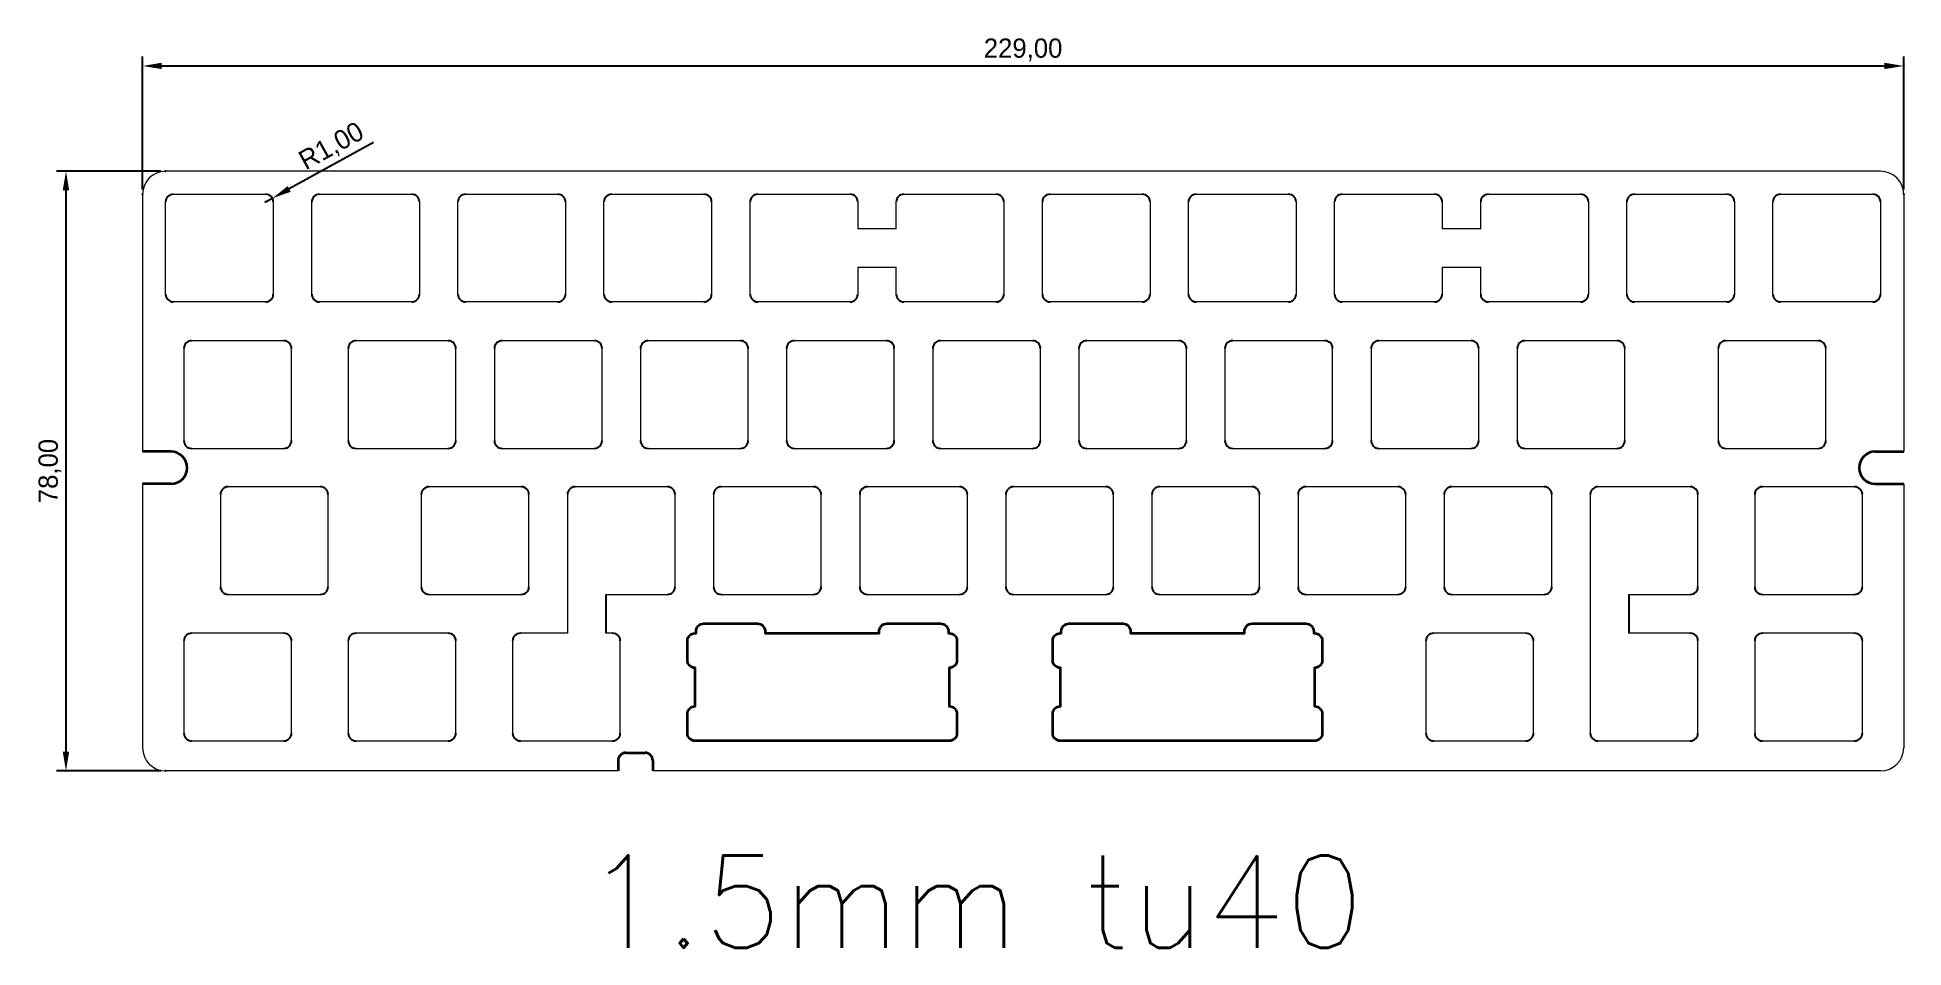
# Model space of a CAD drawing. Header units: inches. Extents: x -14 to 229, y -23 to 95.
import ezdxf

# ---------------------------------------------------------------- set-up
doc = ezdxf.new("R2010")
doc.units = ezdxf.units.IN
doc.header["$MEASUREMENT"] = 0
doc.layers.get('0').update_dxf_attribs({"color": 2})
doc.layers.add('1', color=4, linetype='Continuous')
doc.layers.add('2', color=4, linetype='Continuous')
doc.styles.add('Roman', font='ROMANS.SHX')
doc.dimstyles.new('ISO-25', dxfattribs={"dimtxt": 2.5, "dimasz": 2.5, "dimexe": 1.25, "dimexo": 0.625, "dimtad": 1, "dimtxsty": 'Standard', "dimcen": 2.5, "dimadec": 0, "dimazin": 0, "dimtfac": 1, "dimtmove": 0, "dimatfit": 3, "dimfxl": 1, "dimarcsym": 0})

# ---------------------------------------------------------------- blocks, each defined once
blk = doc.blocks.new('*D36')
at = {"layer": '', "color": 0, "transparency": 16777216}
for p in [(16, 74), (16.88, 74.48)]:
    blk.add_point(p, dxfattribs=at)
at = {"layer": '1', "color": 0, "lineweight": -2, "transparency": 16777216}
for p, q in [((30.01, 81.73), (19.06, 75.69)), ((16, 74), (16.88, 74.48))]:
    blk.add_line(p, q, dxfattribs=at)
at = {"layer": '1', "color": 0, "transparency": 16777216}
blk.add_solid([(18.86, 76.06), (19.27, 75.33), (16.88, 74.48)], dxfattribs=at)
at = {"layer": '1', "color": 0, "transparency": 16777216, "insert": (24.62, 81.14), "char_height": 2.5, "attachment_point": 5, "rotation": 28.9092}
blk.add_mtext('R1,00', dxfattribs=at)
blk = doc.blocks.new('*D40')
at = {"layer": '', "color": 0, "transparency": 16777216}
for p in [(229, 91.69), (0, 75), (229, 75)]:
    blk.add_point(p, dxfattribs=at)
at = {"layer": '1', "color": 0, "lineweight": -2, "transparency": 16777216}
for p, q in [((0, 75.63), (0, 92.94)), ((229, 75.63), (229, 92.94)), ((2.5, 91.69), (226.5, 91.69))]:
    blk.add_line(p, q, dxfattribs=at)
at = {"layer": '1', "color": 0, "transparency": 16777216}
for points in [[(2.5, 92.11), (2.5, 91.28), (0, 91.69)], [(226.5, 92.11), (226.5, 91.28), (229, 91.69)]]:
    blk.add_solid(points, dxfattribs=at)
at = {"layer": '1', "color": 0, "transparency": 16777216, "insert": (114.5, 93.78), "char_height": 2.5, "attachment_point": 5}
blk.add_mtext('229,00', dxfattribs=at)
blk = doc.blocks.new('*D41')
at = {"layer": '', "color": 0, "transparency": 16777216}
for p in [(3, 78), (-9.96, 0), (3, 0)]:
    blk.add_point(p, dxfattribs=at)
at = {"layer": '1', "color": 0, "lineweight": -2, "transparency": 16777216}
for p, q in [((2.37, 78), (-11.21, 78)), ((-9.96, 75.5), (-9.96, 2.5)), ((2.37, 0), (-11.21, 0))]:
    blk.add_line(p, q, dxfattribs=at)
at = {"layer": '1', "color": 0, "transparency": 16777216}
for points in [[(-10.38, 75.5), (-9.54, 75.5), (-9.96, 78)], [(-10.38, 2.5), (-9.54, 2.5), (-9.96, 0)]]:
    blk.add_solid(points, dxfattribs=at)
at = {"layer": '1', "color": 0, "transparency": 16777216, "insert": (-12.04, 39), "char_height": 2.5, "attachment_point": 5, "rotation": 90}
blk.add_mtext('78,00', dxfattribs=at)

msp = doc.modelspace()

# ---------------------------------------------------------------- linework, layer by layer
at = {"linetype": 'Continuous', "lineweight": 15}
for p, q in [((226, 78), (3, 78)), ((0, 75), (0, 41.525)), ((3, 62), (3, 74)), ((4, 75), (16, 75)), ((17, 74), (17, 62)), ((22, 62), (22, 74)), ((23, 75), (35, 75)), ((36, 74), (36, 62)), ((41, 62), (41, 74)), ((42, 75), (54, 75)), ((55, 74), (55, 62)), ((60, 62), (60, 74)), ((61, 75), (73, 75)), ((74, 74), (74, 62)), ((79, 62), (79, 74)), ((80, 75), (92, 75)), ((93, 74), (93, 70.5)), ((98, 70.5), (98, 74)), ((99, 75), (111, 75)), ((112, 74), (112, 62)), ((117, 62), (117, 74)), ((118, 75), (130, 75)), ((131, 74), (131, 62)), ((136, 62), (136, 74)), ((137, 75), (149, 75)), ((150, 74), (150, 62)), ((155, 62), (155, 74)), ((156, 75), (168, 75)), ((169, 74), (169, 70.5)), ((174, 70.5), (174, 74)), ((175, 75), (187, 75)), ((188, 74), (188, 62)), ((193, 62), (193, 74)), ((194, 75), (206, 75)), ((207, 74), (207, 62)), ((212, 62), (212, 74)), ((213, 75), (225, 75)), ((226, 74), (226, 62)), ((229, 75), (229, 41.525)), ((98, 70.5), (93, 70.5)), ((174, 70.5), (169, 70.5)), ((93, 65.5), (98, 65.5)), ((93, 65.5), (93, 62)), ((98, 62), (98, 65.5)), ((169, 65.5), (174, 65.5)), ((169, 65.5), (169, 62)), ((174, 62), (174, 65.5)), ((16, 61), (4, 61)), ((35, 61), (23, 61)), ((54, 61), (42, 61)), ((73, 61), (61, 61)), ((92, 61), (80, 61)), ((111, 61), (99, 61)), ((130, 61), (118, 61)), ((149, 61), (137, 61)), ((168, 61), (156, 61)), ((187, 61), (175, 61)), ((206, 61), (194, 61)), ((225, 61), (213, 61)), ((18.375, 55.95), (6.375, 55.95)), ((39.75, 55.95), (27.75, 55.95)), ((58.75, 55.95), (46.75, 55.95)), ((77.75, 55.95), (65.75, 55.95)), ((96.75, 55.95), (84.75, 55.95)), ((115.75, 55.95), (103.75, 55.95)), ((134.75, 55.95), (122.75, 55.95)), ((153.75, 55.95), (141.75, 55.95)), ((172.75, 55.95), (160.75, 55.95)), ((191.75, 55.95), (179.75, 55.95)), ((217.88, 55.95), (205.88, 55.95)), ((5.375, 54.95), (5.375, 42.95)), ((19.375, 42.95), (19.375, 54.95)), ((26.75, 54.95), (26.75, 42.95)), ((40.75, 42.95), (40.75, 54.95)), ((45.75, 54.95), (45.75, 42.95)), ((59.75, 42.95), (59.75, 54.95)), ((64.75, 54.95), (64.75, 42.95)), ((78.75, 42.95), (78.75, 54.95)), ((83.75, 54.95), (83.75, 42.95)), ((97.75, 42.95), (97.75, 54.95)), ((102.75, 54.95), (102.75, 42.95)), ((116.75, 42.95), (116.75, 54.95)), ((121.75, 54.95), (121.75, 42.95)), ((135.75, 42.95), (135.75, 54.95)), ((140.75, 54.95), (140.75, 42.95)), ((154.75, 42.95), (154.75, 54.95)), ((159.75, 54.95), (159.75, 42.95)), ((173.75, 42.95), (173.75, 54.95)), ((178.75, 54.95), (178.75, 42.95)), ((192.75, 42.95), (192.75, 54.95)), ((204.88, 54.95), (204.88, 42.95)), ((218.88, 42.95), (218.88, 54.95)), ((6.375, 41.95), (18.375, 41.95)), ((27.75, 41.95), (39.75, 41.95)), ((46.75, 41.95), (58.75, 41.95)), ((65.75, 41.95), (77.75, 41.95)), ((84.75, 41.95), (96.75, 41.95)), ((103.75, 41.95), (115.75, 41.95)), ((122.75, 41.95), (134.75, 41.95)), ((141.75, 41.95), (153.75, 41.95)), ((160.75, 41.95), (172.75, 41.95)), ((179.75, 41.95), (191.75, 41.95)), ((205.88, 41.95), (217.88, 41.95)), ((0, 37.325), (0, 3)), ((23.125, 36.95), (11.125, 36.95)), ((49.25, 36.95), (37.25, 36.95)), ((68.25, 36.95), (56.25, 36.95)), ((87.25, 36.95), (75.25, 36.95)), ((106.25, 36.95), (94.25, 36.95)), ((125.25, 36.95), (113.25, 36.95)), ((144.25, 36.95), (132.25, 36.95)), ((163.25, 36.95), (151.25, 36.95)), ((182.25, 36.95), (170.25, 36.95)), ((201.25, 36.95), (189.25, 36.95)), ((222.625, 36.95), (210.625, 36.95)), ((229, 37.325), (229, 3)), ((10.125, 35.95), (10.125, 23.95)), ((24.125, 23.95), (24.125, 35.95)), ((36.25, 35.95), (36.25, 23.95)), ((50.25, 23.95), (50.25, 35.95)), ((55.25, 35.95), (55.25, 17.9)), ((69.25, 23.95), (69.25, 35.95)), ((74.25, 35.95), (74.25, 23.95)), ((88.25, 23.95), (88.25, 35.95)), ((93.25, 35.95), (93.25, 23.95)), ((107.25, 23.95), (107.25, 35.95)), ((112.25, 35.95), (112.25, 23.95)), ((126.25, 23.95), (126.25, 35.95)), ((131.25, 35.95), (131.25, 23.95)), ((145.25, 23.95), (145.25, 35.95)), ((150.25, 35.95), (150.25, 23.95)), ((164.25, 23.95), (164.25, 35.95)), ((169.25, 35.95), (169.25, 23.95)), ((183.25, 23.95), (183.25, 35.95)), ((188.25, 35.95), (188.25, 17.9)), ((202.25, 23.95), (202.25, 35.95)), ((209.625, 35.95), (209.625, 23.95)), ((223.625, 23.95), (223.625, 35.95)), ((11.125, 22.95), (23.125, 22.95)), ((37.25, 22.95), (49.25, 22.95)), ((60.25, 22.95), (68.25, 22.95)), ((75.25, 22.95), (87.25, 22.95)), ((94.25, 22.95), (106.25, 22.95)), ((113.25, 22.95), (125.25, 22.95)), ((132.25, 22.95), (144.25, 22.95)), ((151.25, 22.95), (163.25, 22.95)), ((170.25, 22.95), (182.25, 22.95)), ((193.25, 22.95), (201.25, 22.95)), ((210.625, 22.95), (222.625, 22.95)), ((18.375, 17.9), (6.375, 17.9)), ((39.75, 17.9), (27.75, 17.9)), ((55.25, 17.9), (49.125, 17.9)), ((61.125, 17.9), (60.25, 17.9)), ((179.875, 17.9), (167.875, 17.9)), ((188.25, 17.9), (188.25, 4.9)), ((201.25, 17.9), (193.25, 17.9)), ((222.625, 17.9), (210.625, 17.9)), ((5.375, 16.9), (5.375, 4.9)), ((19.375, 4.9), (19.375, 16.9)), ((26.75, 16.9), (26.75, 4.9)), ((40.75, 4.9), (40.75, 16.9)), ((48.125, 16.9), (48.125, 4.9)), ((62.125, 4.9), (62.125, 16.9)), ((166.875, 16.9), (166.875, 4.9)), ((180.875, 4.9), (180.875, 16.9)), ((202.25, 4.9), (202.25, 16.9)), ((209.625, 16.9), (209.625, 4.9)), ((223.625, 4.9), (223.625, 16.9)), ((6.375, 3.9), (18.375, 3.9)), ((27.75, 3.9), (39.75, 3.9)), ((49.125, 3.9), (61.125, 3.9)), ((167.875, 3.9), (179.875, 3.9)), ((189.25, 3.9), (201.25, 3.9)), ((210.625, 3.9), (222.625, 3.9)), ((61.841, 0), (3, 0)), ((226, 0), (66.341, 0))]:
    msp.add_line(p, q, dxfattribs=at)
at = {"linetype": 'Continuous', "lineweight": 35}
for p, q in [((3.7, 41.525), (0, 41.525)), ((225.3, 41.525), (229, 41.525)), ((3.7, 37.325), (0, 37.325)), ((225.3, 37.325), (229, 37.325)), ((61.841, 1.35), (61.841, 0)), ((62.841, 2.35), (65.341, 2.35)), ((66.341, 1.35), (66.341, 0))]:
    msp.add_line(p, q, dxfattribs=at)
for p, q in [((60.25, 22.95), (60.25, 17.9)), ((193.25, 22.95), (193.25, 17.9))]:
    msp.add_line(p, q)
at = {"linetype": 'Continuous', "lineweight": 0}
for centre, start, end in [((3, 75), 90, 180), ((226, 75), 0, 90), ((3, 3), 180, 270), ((226, 3), 270, 0)]:
    msp.add_arc(centre, 3, start, end, dxfattribs=at)
for centre, start, end in [((4, 74), 90, 180), ((16, 74), 0, 90), ((23, 74), 90, 180), ((35, 74), 0, 90), ((42, 74), 90, 180), ((54, 74), 0, 90), ((61, 74), 90, 180), ((73, 74), 0, 90), ((80, 74), 90, 180), ((92, 74), 0, 90), ((99, 74), 90, 180), ((111, 74), 0, 90), ((118, 74), 90, 180), ((130, 74), 0, 90), ((137, 74), 90, 180), ((149, 74), 0, 90), ((156, 74), 90, 180), ((168, 74), 0, 90), ((175, 74), 90, 180), ((187, 74), 0, 90), ((194, 74), 90, 180), ((206, 74), 0, 90), ((213, 74), 90, 180), ((225, 74), 0, 90), ((4, 62), 180, 270), ((16, 62), 270, 0), ((23, 62), 180, 270), ((35, 62), 270, 0), ((42, 62), 180, 270), ((54, 62), 270, 0), ((61, 62), 180, 270), ((73, 62), 270, 0), ((80, 62), 180, 270), ((92, 62), 270, 0), ((99, 62), 180, 270), ((111, 62), 270, 0), ((118, 62), 180, 270), ((130, 62), 270, 0), ((137, 62), 180, 270), ((149, 62), 270, 0), ((156, 62), 180, 270), ((168, 62), 270, 0), ((175, 62), 180, 270), ((187, 62), 270, 0), ((194, 62), 180, 270), ((206, 62), 270, 0), ((213, 62), 180, 270), ((225, 62), 270, 0), ((6.375, 54.95), 90, 180), ((18.375, 54.95), 0, 90), ((27.75, 54.95), 90, 180), ((39.75, 54.95), 0, 90), ((46.75, 54.95), 90, 180), ((58.75, 54.95), 0, 90), ((65.75, 54.95), 90, 180), ((77.75, 54.95), 0, 90), ((84.75, 54.95), 90, 180), ((96.75, 54.95), 0, 90), ((103.75, 54.95), 90, 180), ((115.75, 54.95), 0, 90), ((122.75, 54.95), 90, 180), ((134.75, 54.95), 0, 90), ((141.75, 54.95), 90, 180), ((153.75, 54.95), 0, 90), ((160.75, 54.95), 90, 180), ((172.75, 54.95), 0, 90), ((179.75, 54.95), 90, 180), ((191.75, 54.95), 0, 90), ((205.88, 54.95), 90, 180), ((217.88, 54.95), 0, 90), ((6.375, 42.95), 180, 270), ((18.375, 42.95), 270, 0), ((27.75, 42.95), 180, 270), ((39.75, 42.95), 270, 0), ((46.75, 42.95), 180, 270), ((58.75, 42.95), 270, 0), ((65.75, 42.95), 180, 270), ((77.75, 42.95), 270, 0), ((84.75, 42.95), 180, 270), ((96.75, 42.95), 270, 0), ((103.75, 42.95), 180, 270), ((115.75, 42.95), 270, 0), ((122.75, 42.95), 180, 270), ((134.75, 42.95), 270, 0), ((141.75, 42.95), 180, 270), ((153.75, 42.95), 270, 0), ((160.75, 42.95), 180, 270), ((172.75, 42.95), 270, 0), ((179.75, 42.95), 180, 270), ((191.75, 42.95), 270, 0), ((205.88, 42.95), 180, 270), ((217.88, 42.95), 270, 0), ((11.125, 35.95), 90, 180), ((23.125, 35.95), 0, 90), ((23.125, 35.95), 0, 90), ((37.25, 35.95), 90, 180), ((49.25, 35.95), 0, 90), ((56.25, 35.95), 90, 180), ((68.25, 35.95), 0, 90), ((75.25, 35.95), 90, 180), ((87.25, 35.95), 0, 90), ((94.25, 35.95), 90, 180), ((106.25, 35.95), 0, 90), ((113.25, 35.95), 90, 180), ((125.25, 35.95), 0, 90), ((132.25, 35.95), 90, 180), ((144.25, 35.95), 0, 90), ((151.25, 35.95), 90, 180), ((163.25, 35.95), 0, 90), ((170.25, 35.95), 90, 180), ((182.25, 35.95), 0, 90), ((189.25, 35.95), 90, 180), ((201.25, 35.95), 0, 90), ((210.625, 35.95), 90, 180), ((222.625, 35.95), 0, 90), ((11.125, 23.95), 180, 270), ((23.125, 23.95), 270, 0), ((37.25, 23.95), 180, 270), ((49.25, 23.95), 270, 0), ((68.25, 23.95), 270, 0), ((75.25, 23.95), 180, 270), ((87.25, 23.95), 270, 0), ((94.25, 23.95), 180, 270), ((106.25, 23.95), 270, 0), ((113.25, 23.95), 180, 270), ((125.25, 23.95), 270, 0), ((132.25, 23.95), 180, 270), ((144.25, 23.95), 270, 0), ((151.25, 23.95), 180, 270), ((163.25, 23.95), 270, 0), ((170.25, 23.95), 180, 270), ((182.25, 23.95), 270, 0), ((201.25, 23.95), 270, 0), ((210.625, 23.95), 180, 270), ((222.625, 23.95), 270, 0), ((6.375, 16.9), 90, 180), ((18.375, 16.9), 0, 90), ((27.75, 16.9), 90, 180), ((39.75, 16.9), 0, 90), ((49.125, 16.9), 90, 180), ((61.125, 16.9), 0, 90), ((167.875, 16.9), 90, 180), ((179.875, 16.9), 0, 90), ((201.25, 16.9), 0, 90), ((210.625, 16.9), 90, 180), ((222.625, 16.9), 0, 90), ((6.375, 4.9), 180, 270), ((18.375, 4.9), 270, 0), ((27.75, 4.9), 180, 270), ((39.75, 4.9), 270, 0), ((49.125, 4.9), 180, 270), ((61.125, 4.9), 270, 0), ((167.875, 4.9), 180, 270), ((179.875, 4.9), 270, 0), ((189.25, 4.9), 180, 270), ((201.25, 4.9), 270, 0), ((210.625, 4.9), 180, 270), ((222.625, 4.9), 270, 0)]:
    msp.add_arc(centre, 1, start, end)
at = {"linetype": 'Continuous', "lineweight": 35}
for centre, radius, start, end in [((3.7, 39.425), 2.1, 270, 90), ((225.3, 39.425), 2.1, 90, 270), ((62.841, 1.35), 1, 90, 180), ((65.341, 1.35), 1, 0, 90)]:
    msp.add_arc(centre, radius, start, end, dxfattribs=at)
for points in [[(105.9, 4.899), (105.9, 4.899), (105.9, 7.399), (105.9, 7.399), (105.9, 7.399), (105.9, 7.664), (105.794, 7.919), (105.607, 8.107), (105.607, 8.107), (105.418, 8.294), (105.165, 8.4), (104.9, 8.399), (104.9, 8.399), (104.9, 8.399), (104.9, 13.4), (104.9, 13.4), (104.9, 13.4), (105.165, 13.4), (105.42, 13.506), (105.607, 13.693), (105.607, 13.693), (105.795, 13.881), (105.9, 14.134), (105.9, 14.4), (105.9, 14.4), (105.9, 14.4), (105.9, 16.9), (105.9, 16.9), (105.9, 16.9), (105.9, 17.165), (105.794, 17.42), (105.607, 17.608), (105.607, 17.608), (105.418, 17.795), (105.165, 17.901), (104.9, 17.9), (104.9, 17.9), (104.9, 17.9), (104.783, 17.9), (104.783, 17.9), (104.783, 17.9), (104.783, 17.9), (104.783, 18.155), (104.783, 18.155), (104.783, 18.155), (104.783, 18.421), (104.677, 18.675), (104.489, 18.863), (104.489, 18.863), (104.301, 19.05), (104.048, 19.155), (103.783, 19.155), (103.783, 19.155), (103.783, 19.155), (96.782, 19.155), (96.782, 19.155), (96.782, 19.155), (96.517, 19.155), (96.262, 19.05), (96.075, 18.862), (96.075, 18.862), (95.887, 18.674), (95.782, 18.421), (95.782, 18.155), (95.782, 18.155), (95.782, 18.155), (95.782, 17.9), (95.782, 17.9), (95.782, 17.9), (95.782, 17.9), (90.899, 17.9), (90.899, 17.9), (90.899, 17.9), (90.899, 17.9), (80.968, 17.9), (80.968, 17.9), (80.968, 17.9), (80.968, 17.9), (80.968, 18.155), (80.968, 18.155), (80.968, 18.155), (80.968, 18.421), (80.862, 18.675), (80.674, 18.863), (80.674, 18.863), (80.487, 19.05), (80.233, 19.155), (79.967, 19.155), (79.967, 19.155), (79.967, 19.155), (72.967, 19.155), (72.967, 19.155), (72.967, 19.155), (72.701, 19.155), (72.447, 19.05), (72.26, 18.862), (72.26, 18.862), (72.072, 18.674), (71.967, 18.421), (71.967, 18.155), (71.967, 18.155), (71.967, 18.155), (71.967, 17.9), (71.967, 17.9), (71.967, 17.9), (71.967, 17.9), (71.847, 17.9), (71.847, 17.9), (71.847, 17.9), (71.582, 17.9), (71.327, 17.794), (71.139, 17.607), (71.139, 17.607), (70.952, 17.419), (70.847, 17.165), (70.847, 16.9), (70.847, 16.9), (70.847, 16.9), (70.847, 14.4), (70.847, 14.4), (70.847, 14.4), (70.847, 14.134), (70.953, 13.88), (71.14, 13.692), (71.14, 13.692), (71.328, 13.505), (71.582, 13.4), (71.847, 13.4), (71.847, 13.4), (71.847, 13.4), (71.847, 8.399), (71.847, 8.399), (71.847, 8.399), (71.582, 8.399), (71.327, 8.294), (71.139, 8.106), (71.139, 8.106), (70.952, 7.918), (70.847, 7.664), (70.847, 7.399), (70.847, 7.399), (70.847, 7.399), (70.847, 4.899), (70.847, 4.899), (70.847, 4.899), (70.847, 4.634), (70.953, 4.379), (71.14, 4.192), (71.14, 4.192), (71.328, 4.004), (71.582, 3.899), (71.847, 3.899), (71.847, 3.899), (71.847, 3.899), (90.899, 3.899), (90.899, 3.899), (90.899, 3.899), (90.899, 3.899), (104.9, 3.899), (104.9, 3.899), (104.9, 3.899), (105.165, 3.899), (105.42, 4.005), (105.607, 4.193), (105.607, 4.193), (105.795, 4.38), (105.9, 4.634), (105.9, 4.899)], [(153.4, 4.899), (153.4, 4.899), (153.4, 7.399), (153.4, 7.399), (153.4, 7.399), (153.4, 7.664), (153.294, 7.919), (153.107, 8.107), (153.107, 8.107), (152.918, 8.294), (152.665, 8.4), (152.4, 8.399), (152.4, 8.399), (152.4, 8.399), (152.4, 13.4), (152.4, 13.4), (152.4, 13.4), (152.665, 13.4), (152.92, 13.506), (153.107, 13.693), (153.107, 13.693), (153.295, 13.881), (153.4, 14.134), (153.4, 14.4), (153.4, 14.4), (153.4, 14.4), (153.4, 16.9), (153.4, 16.9), (153.4, 16.9), (153.4, 17.165), (153.294, 17.42), (153.107, 17.608), (153.107, 17.608), (152.918, 17.795), (152.665, 17.901), (152.4, 17.9), (152.4, 17.9), (152.4, 17.9), (152.283, 17.9), (152.283, 17.9), (152.283, 17.9), (152.283, 17.9), (152.283, 18.155), (152.283, 18.155), (152.283, 18.155), (152.283, 18.421), (152.177, 18.675), (151.989, 18.863), (151.989, 18.863), (151.801, 19.05), (151.548, 19.155), (151.283, 19.155), (151.283, 19.155), (151.283, 19.155), (144.282, 19.155), (144.282, 19.155), (144.282, 19.155), (144.017, 19.155), (143.762, 19.05), (143.575, 18.862), (143.575, 18.862), (143.387, 18.674), (143.282, 18.421), (143.282, 18.155), (143.282, 18.155), (143.282, 18.155), (143.282, 17.9), (143.282, 17.9), (143.282, 17.9), (143.282, 17.9), (138.399, 17.9), (138.399, 17.9), (138.399, 17.9), (138.399, 17.9), (128.468, 17.9), (128.468, 17.9), (128.468, 17.9), (128.468, 17.9), (128.468, 18.155), (128.468, 18.155), (128.468, 18.155), (128.468, 18.421), (128.362, 18.675), (128.174, 18.863), (128.174, 18.863), (127.987, 19.05), (127.733, 19.155), (127.467, 19.155), (127.467, 19.155), (127.467, 19.155), (120.467, 19.155), (120.467, 19.155), (120.467, 19.155), (120.201, 19.155), (119.947, 19.05), (119.76, 18.862), (119.76, 18.862), (119.572, 18.674), (119.467, 18.421), (119.467, 18.155), (119.467, 18.155), (119.467, 18.155), (119.467, 17.9), (119.467, 17.9), (119.467, 17.9), (119.467, 17.9), (119.347, 17.9), (119.347, 17.9), (119.347, 17.9), (119.082, 17.9), (118.827, 17.794), (118.639, 17.607), (118.639, 17.607), (118.452, 17.419), (118.347, 17.165), (118.347, 16.9), (118.347, 16.9), (118.347, 16.9), (118.347, 14.4), (118.347, 14.4), (118.347, 14.4), (118.347, 14.134), (118.453, 13.88), (118.64, 13.692), (118.64, 13.692), (118.828, 13.505), (119.082, 13.4), (119.347, 13.4), (119.347, 13.4), (119.347, 13.4), (119.347, 8.399), (119.347, 8.399), (119.347, 8.399), (119.082, 8.399), (118.827, 8.294), (118.639, 8.106), (118.639, 8.106), (118.452, 7.918), (118.347, 7.664), (118.347, 7.399), (118.347, 7.399), (118.347, 7.399), (118.347, 4.899), (118.347, 4.899), (118.347, 4.899), (118.347, 4.634), (118.453, 4.379), (118.64, 4.192), (118.64, 4.192), (118.828, 4.004), (119.082, 3.899), (119.347, 3.899), (119.347, 3.899), (119.347, 3.899), (138.399, 3.899), (138.399, 3.899), (138.399, 3.899), (138.399, 3.899), (152.4, 3.899), (152.4, 3.899), (152.4, 3.899), (152.665, 3.899), (152.92, 4.005), (153.107, 4.193), (153.107, 4.193), (153.295, 4.38), (153.4, 4.634), (153.4, 4.899)]]:
    msp.add_open_spline(points, degree=3, knots=[0, 0, 0, 0, 2.4166018, 2.4166018, 2.4166018, 2.4166018, 4.8332036, 4.8332036, 4.8332036, 4.8332036, 7.2498054, 7.2498054, 7.2498054, 7.2498054, 9.6664072, 9.6664072, 9.6664072, 9.6664072, 12.083009, 12.083009, 12.083009, 12.083009, 14.4996108, 14.4996108, 14.4996108, 14.4996108, 16.9162126, 16.9162126, 16.9162126, 16.9162126, 19.3328144, 19.3328144, 19.3328144, 19.3328144, 21.7494162, 21.7494162, 21.7494162, 21.7494162, 24.166018, 24.166018, 24.166018, 24.166018, 26.5826198, 26.5826198, 26.5826198, 26.5826198, 28.9992216, 28.9992216, 28.9992216, 28.9992216, 31.4158234, 31.4158234, 31.4158234, 31.4158234, 33.8324252, 33.8324252, 33.8324252, 33.8324252, 36.249027, 36.249027, 36.249027, 36.249027, 38.6656288, 38.6656288, 38.6656288, 38.6656288, 41.0822306, 41.0822306, 41.0822306, 41.0822306, 43.4988324, 43.4988324, 43.4988324, 43.4988324, 45.9154342, 45.9154342, 45.9154342, 45.9154342, 48.332036, 48.332036, 48.332036, 48.332036, 50.7486378, 50.7486378, 50.7486378, 50.7486378, 53.1652396, 53.1652396, 53.1652396, 53.1652396, 55.5818414, 55.5818414, 55.5818414, 55.5818414, 57.9984432, 57.9984432, 57.9984432, 57.9984433, 60.415045, 60.415045, 60.415045, 60.4150451, 62.8316468, 62.8316468, 62.8316468, 62.8316469, 65.2482486, 65.2482486, 65.2482486, 65.2482487, 67.6648504, 67.6648504, 67.6648504, 67.6648505, 70.0814522, 70.0814522, 70.0814522, 70.0814523, 72.4980541, 72.4980541, 72.4980541, 72.4980541, 74.9146559, 74.9146559, 74.9146559, 74.9146559, 77.3312577, 77.3312577, 77.3312577, 77.3312577, 79.7478595, 79.7478595, 79.7478595, 79.7478595, 82.1644613, 82.1644613, 82.1644613, 82.1644613, 84.5810631, 84.5810631, 84.5810631, 84.5810631, 86.9976649, 86.9976649, 86.9976649, 86.9976649, 89.4142667, 89.4142667, 89.4142667, 89.4142667, 91.8308685, 91.8308685, 91.8308685, 91.8308685, 94.2474703, 94.2474703, 94.2474703, 94.2474703, 96.6640721, 96.6640721, 96.6640721, 96.6640721, 99.0806739, 99.0806739, 99.0806739, 99.0806739, 101.4972757, 101.4972757, 101.4972757, 101.4972757], dxfattribs=at)

# ---------------------------------------------------------------- texts
at = {"layer": '2', "insert": (57.5, -11), "char_height": 12, "attachment_point": 1, "style": 'Roman'}
msp.add_mtext_dynamic_manual_height_columns('1.5mm tu40', width=138.09701, gutter_width=12.5, heights=[30], dxfattribs=at)

# ---------------------------------------------------------------- dimensions: what is measured, and where the dimension line sits
at = {"layer": '1'}
dim = msp.add_linear_dim(base=(229, 91.692), p1=(0, 75), p2=(229, 75), text='229,00', dimstyle='ISO-25', dxfattribs=at)
dim.commit()
dim.dimension.update_dxf_attribs({"geometry": '*D40', "text_midpoint": (114.5, 93.775)})
dim = msp.add_radius_dim(center=(16, 74), mpoint=(16.875, 74.483), text='R1,00', dimstyle='ISO-25', dxfattribs=at)
dim.commit()
dim.dimension.update_dxf_attribs({"geometry": '*D36', "text_midpoint": (24.622, 81.141)})
dim = msp.add_linear_dim(base=(-9.958, 0), p1=(3, 78), p2=(3, 0), angle=270, text='78,00', dimstyle='ISO-25', dxfattribs=at)
dim.commit()
dim.dimension.update_dxf_attribs({"geometry": '*D41', "text_midpoint": (-12.042, 39)})

doc.saveas('drawing.dxf')
